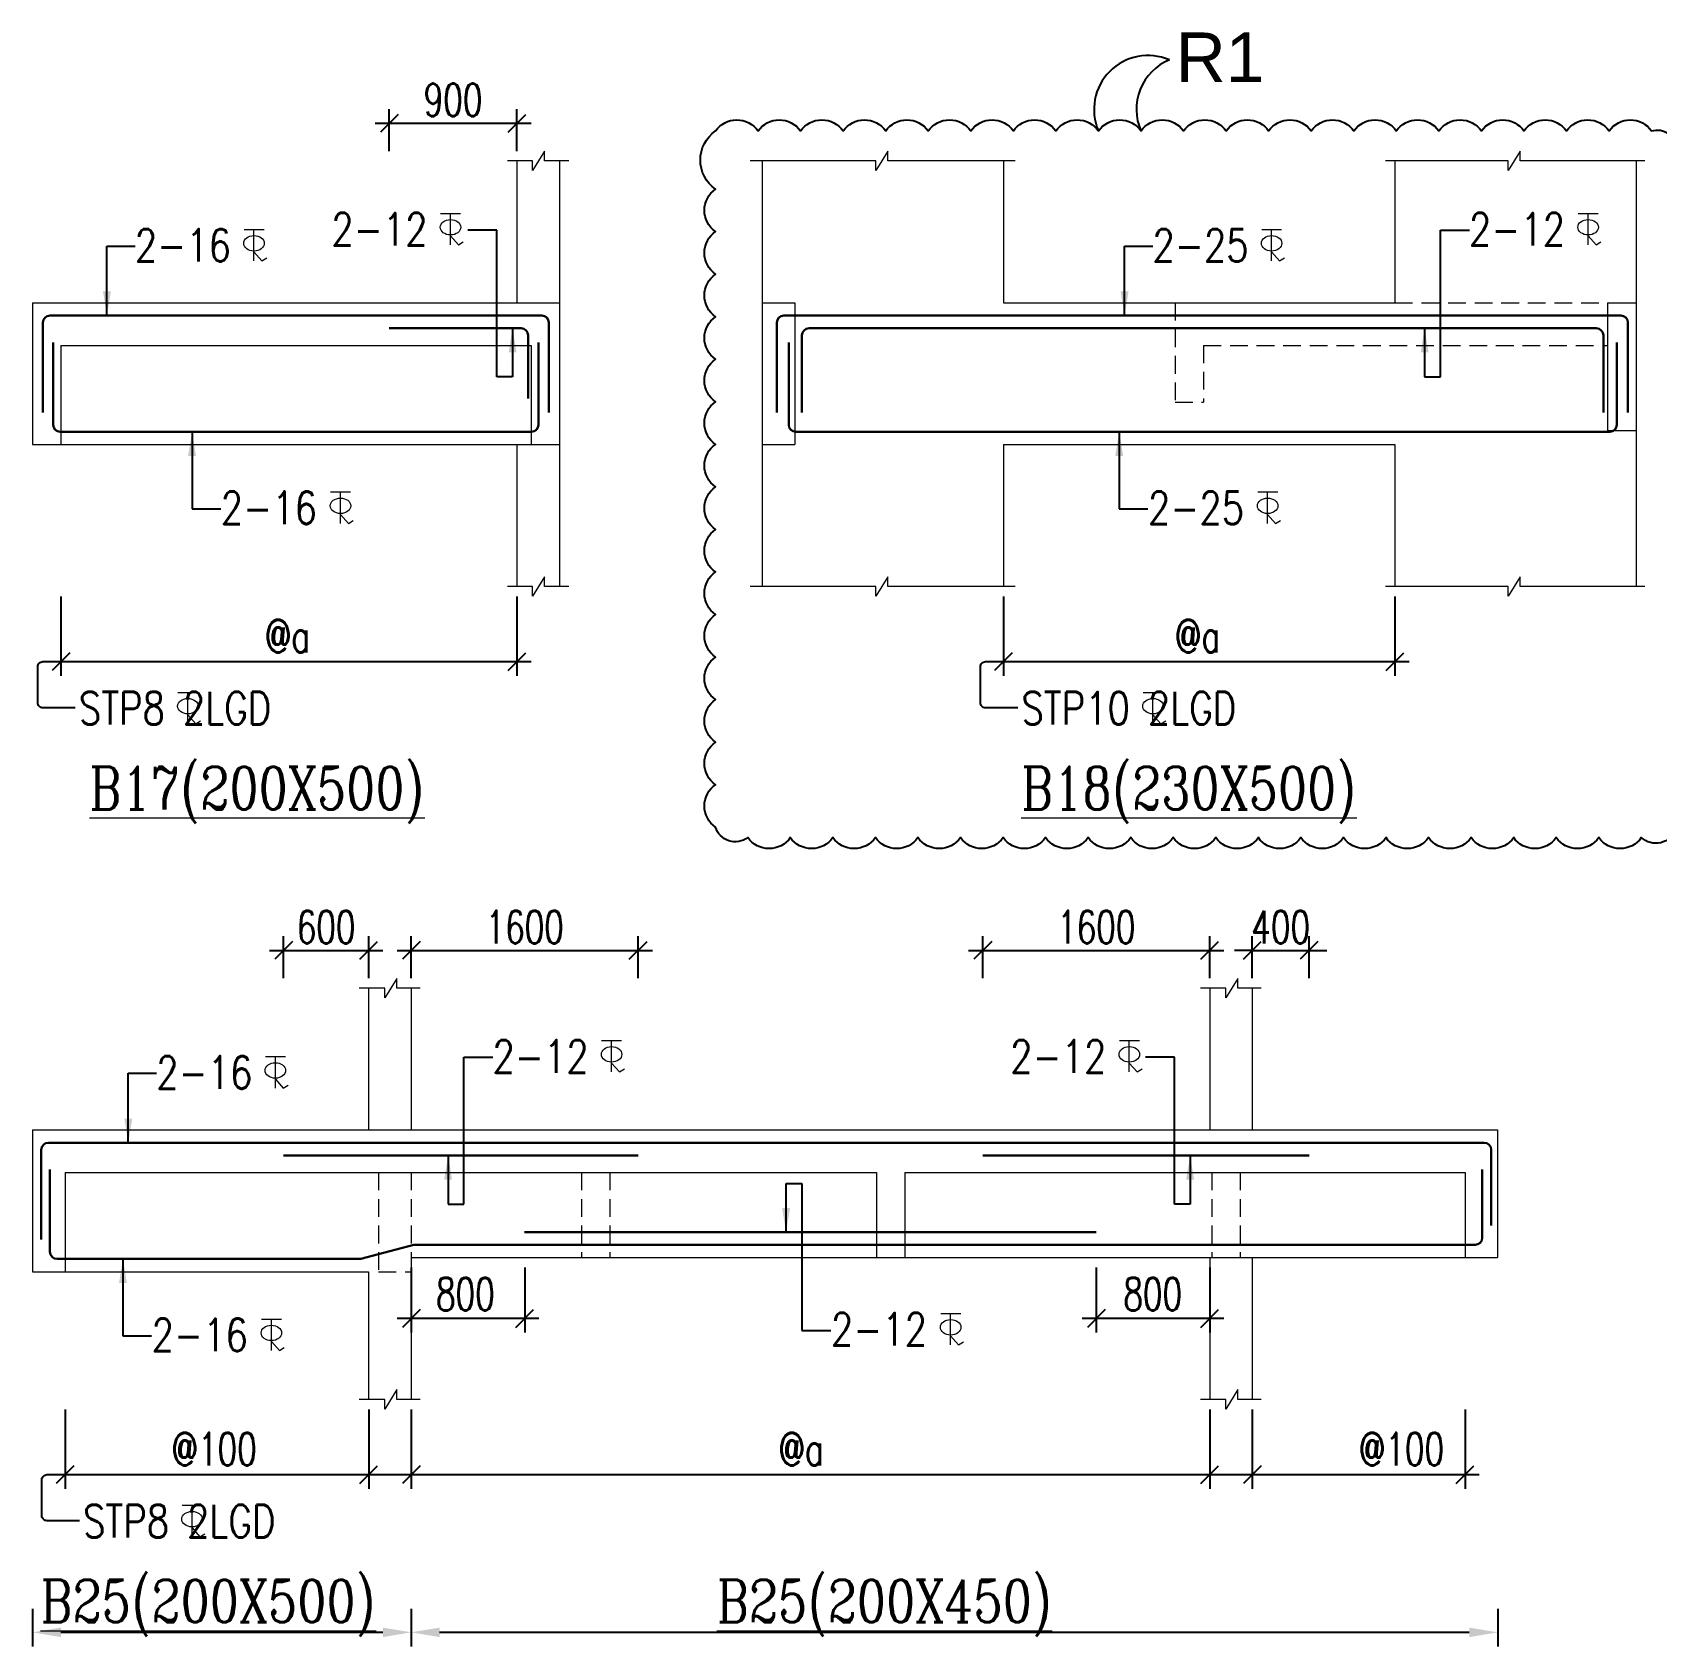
# Model space of a CAD drawing. Header units: millimetres. Extents: x 1255966 to 1543449, y 318653 to 465396.
# Drawn here: x 1480018 to 1491468, y 351954 to 363335 of the extents above; entities that cross this region are included whole.
import ezdxf

# ---------------------------------------------------------------- set-up
doc = ezdxf.new("R2010")
doc.units = ezdxf.units.MM
doc.header["$LTSCALE"] = 500
doc.header["$MEASUREMENT"] = 0
doc.header["$PDMODE"] = 34
doc.linetypes.add('HIDDEN', pattern=[0.375, 0.25, -0.125])
doc.layers.get('Defpoints').update_dxf_attribs({"lineweight": 0})
for name, color, linetype, lineweight in [('BEAM ELE', 2, 'Continuous', 15), ('DIM', 1, 'Continuous', 20), ('TAXT', 3, 'Continuous', 15), ('TEXT', 7, 'Continuous', 13), ('TEXT2', 3, 'Continuous', 15), ('TOWER AREA BEAM..', 3, 'Continuous', 20)]:
    doc.layers.add(name, color=color, linetype=linetype, lineweight=lineweight)
for name, color, linetype in [('CLOUD', 95, 'Continuous'), ('D', 10, 'Continuous'), ('ST DIM.', 1, 'Continuous'), ('STEEL', 1, 'Continuous')]:
    doc.layers.add(name, color=color, linetype=linetype)
doc.styles.add('2MM', font='romans.shx', dxfattribs={"width": 0.7})
doc.styles.add('3mm', font='arial.ttf')
doc.styles.add('BHTESHT$0$HSCC2', font='romanc.shx')
doc.styles.add('haider', font='romans.shx')
doc.dimstyles.new('SHUIB MOD.', dxfattribs={"dimtxt": 230, "dimasz": 130, "dimexe": 100, "dimexo": 70, "dimgap": 50, "dimtad": 2, "dimdec": 0, "dimzin": 4, "dimdsep": 46, "dimtxsty": '2MM', "dimblk": 'OBLIQUE', "dimcen": 0.09, "dimdle": 100, "dimclrd": 1, "dimclre": 1, "dimclrt": 3, "dimadec": 0, "dimazin": 0, "dimtfac": 1, "dimtdec": 0, "dimtix": 1, "dimtmove": 2, "dimatfit": 3, "dimfxl": 100, "dimtolj": 1, "dimlwd": -1, "dimarcsym": 0})

# ---------------------------------------------------------------- blocks, each defined once
blk = doc.blocks.new('_Oblique')
at = {"color": 0, "linetype": 'ByBlock', "lineweight": -2}
blk.add_line((-0.5, -0.5), (0.5, 0.5), dxfattribs=at)
blk = doc.blocks.new('A$C76682FD6')
at = {"layer": 'TEXT', "color": 3, "ltscale": 0.2}
for p, q in [((143, 219, -1), (2, 219, -1)), ((72, 0, -1), (72, 219, -1)), ((72, 63, -1), (128, 0, -1)), ((128, 0, -1), (162, 21))]:
    blk.add_line(p, q, dxfattribs=at)
blk.add_ellipse((72, 124, -1), major_axis=(72.3, 0), ratio=0.753223, dxfattribs=at)
blk = doc.blocks.new('*D136')
at = {"layer": 'Defpoints', "color": 0, "ltscale": 100, "transparency": 16777216}
for p in [(1480218, 359429, 6), (1483433, 359429, 6), (1483433, 358899)]:
    blk.add_point(p, dxfattribs=at)
at = {"layer": 'ST DIM.', "color": 1, "lineweight": -2, "ltscale": 100, "transparency": 16777216}
for p, q in [((1480218, 359359), (1480218, 358799)), ((1483433, 359359), (1483433, 358799))]:
    blk.add_line(p, q, dxfattribs=at)
at = {"layer": 'ST DIM.', "color": 1, "ltscale": 100, "transparency": 16777216}
blk.add_line((1480118, 358899), (1483533, 358899), dxfattribs=at)
at = {"layer": 'ST DIM.', "color": 1, "ltscale": 100, "transparency": 16777216, "xscale": 125, "yscale": 125, "zscale": 125, "rotation": 180}
blk.add_blockref('_Oblique', (1480218, 358899), dxfattribs=at)
at = {"layer": 'ST DIM.', "color": 1, "ltscale": 100, "transparency": 16777216, "xscale": 125, "yscale": 125, "zscale": 125}
blk.add_blockref('_Oblique', (1483433, 358899), dxfattribs=at)
at = {"layer": 'ST DIM.', "color": 3, "ltscale": 100, "transparency": 16777216, "insert": (1481815, 359079), "char_height": 230, "attachment_point": 5, "style": '2MM'}
blk.add_mtext('\\A1;@a', dxfattribs=at)
blk = doc.blocks.new('*D137')
at = {"layer": 'Defpoints', "color": 0, "ltscale": 100, "transparency": 16777216}
for p in [(1486863, 359429, 6), (1489623, 359429, 6), (1489623, 358899)]:
    blk.add_point(p, dxfattribs=at)
at = {"layer": 'ST DIM.', "color": 1, "lineweight": -2, "ltscale": 100, "transparency": 16777216}
for p, q in [((1486863, 359359), (1486863, 358799)), ((1489623, 359359), (1489623, 358799))]:
    blk.add_line(p, q, dxfattribs=at)
at = {"layer": 'ST DIM.', "color": 1, "ltscale": 100, "transparency": 16777216}
blk.add_line((1486763, 358899), (1489723, 358899), dxfattribs=at)
at = {"layer": 'ST DIM.', "color": 1, "ltscale": 100, "transparency": 16777216, "xscale": 125, "yscale": 125, "zscale": 125, "rotation": 180}
blk.add_blockref('_Oblique', (1486863, 358899), dxfattribs=at)
at = {"layer": 'ST DIM.', "color": 1, "ltscale": 100, "transparency": 16777216, "xscale": 125, "yscale": 125, "zscale": 125}
blk.add_blockref('_Oblique', (1489623, 358899), dxfattribs=at)
at = {"layer": 'ST DIM.', "color": 3, "ltscale": 100, "transparency": 16777216, "insert": (1488232, 359079), "char_height": 230, "attachment_point": 5, "style": '2MM'}
blk.add_mtext('\\A1;@a', dxfattribs=at)
blk = doc.blocks.new('*D139')
at = {"layer": 'Defpoints', "color": 0, "ltscale": 100, "transparency": 16777216}
for p in [(1482688, 353696, 6), (1488318, 353696, 6), (1488318, 353166)]:
    blk.add_point(p, dxfattribs=at)
at = {"layer": 'ST DIM.', "color": 1, "lineweight": -2, "ltscale": 100, "transparency": 16777216}
for p, q in [((1482688, 353626), (1482688, 353066)), ((1488318, 353626), (1488318, 353066))]:
    blk.add_line(p, q, dxfattribs=at)
at = {"layer": 'ST DIM.', "color": 1, "ltscale": 100, "transparency": 16777216}
blk.add_line((1482588, 353166), (1488418, 353166), dxfattribs=at)
at = {"layer": 'ST DIM.', "color": 1, "ltscale": 100, "transparency": 16777216, "xscale": 125, "yscale": 125, "zscale": 125, "rotation": 180}
blk.add_blockref('_Oblique', (1482688, 353166), dxfattribs=at)
at = {"layer": 'ST DIM.', "color": 1, "ltscale": 100, "transparency": 16777216, "xscale": 125, "yscale": 125, "zscale": 125}
blk.add_blockref('_Oblique', (1488318, 353166), dxfattribs=at)
at = {"layer": 'ST DIM.', "color": 3, "ltscale": 100, "transparency": 16777216, "insert": (1485437, 353346), "char_height": 230, "attachment_point": 5, "style": '2MM'}
blk.add_mtext('\\A1;@a', dxfattribs=at)
blk = doc.blocks.new('*D140')
at = {"layer": 'Defpoints', "color": 0, "ltscale": 100, "transparency": 16777216}
for p in [(1480247, 353696, 6), (1482388, 353696, 6), (1482388, 353166)]:
    blk.add_point(p, dxfattribs=at)
at = {"layer": 'ST DIM.', "color": 1, "lineweight": -2, "ltscale": 100, "transparency": 16777216}
for p, q in [((1480247, 353626), (1480247, 353066)), ((1482388, 353626), (1482388, 353066))]:
    blk.add_line(p, q, dxfattribs=at)
at = {"layer": 'ST DIM.', "color": 1, "ltscale": 100, "transparency": 16777216}
blk.add_line((1480147, 353166), (1482488, 353166), dxfattribs=at)
at = {"layer": 'ST DIM.', "color": 1, "ltscale": 100, "transparency": 16777216, "xscale": 125, "yscale": 125, "zscale": 125, "rotation": 180}
blk.add_blockref('_Oblique', (1480247, 353166), dxfattribs=at)
at = {"layer": 'ST DIM.', "color": 1, "ltscale": 100, "transparency": 16777216, "xscale": 125, "yscale": 125, "zscale": 125}
blk.add_blockref('_Oblique', (1482388, 353166), dxfattribs=at)
at = {"layer": 'ST DIM.', "color": 3, "ltscale": 100, "transparency": 16777216, "insert": (1481299, 353346), "char_height": 230, "attachment_point": 5, "style": '2MM'}
blk.add_mtext('\\A1;@100', dxfattribs=at)
blk = doc.blocks.new('*D181')
at = {"layer": 'Defpoints', "color": 0, "ltscale": 100, "transparency": 16777216}
for p in [(1482688, 354696), (1483488, 354696), (1482688, 354267)]:
    blk.add_point(p, dxfattribs=at)
at = {"layer": 'ST DIM.', "color": 1, "lineweight": -2, "ltscale": 100, "transparency": 16777216}
for p, q in [((1482688, 354626), (1482688, 354167)), ((1483488, 354626), (1483488, 354167))]:
    blk.add_line(p, q, dxfattribs=at)
at = {"layer": 'ST DIM.', "color": 1, "ltscale": 100, "transparency": 16777216}
blk.add_line((1483588, 354267), (1482588, 354267), dxfattribs=at)
at = {"layer": 'ST DIM.', "color": 1, "ltscale": 100, "transparency": 16777216, "xscale": 125, "yscale": 125, "zscale": 125, "rotation": 180}
blk.add_blockref('_Oblique', (1482688, 354267), dxfattribs=at)
at = {"layer": 'ST DIM.', "color": 1, "ltscale": 100, "transparency": 16777216, "xscale": 125, "yscale": 125, "zscale": 125}
blk.add_blockref('_Oblique', (1483488, 354267), dxfattribs=at)
at = {"layer": 'ST DIM.', "color": 3, "ltscale": 100, "transparency": 16777216, "insert": (1483070, 354439), "char_height": 230, "attachment_point": 5, "style": '2MM'}
blk.add_mtext('\\A1;800', dxfattribs=at)
blk = doc.blocks.new('*D182')
at = {"layer": 'Defpoints', "color": 0, "ltscale": 100, "transparency": 16777216}
for p in [(1487518, 354696), (1488318, 354696), (1487518, 354267)]:
    blk.add_point(p, dxfattribs=at)
at = {"layer": 'ST DIM.', "color": 1, "lineweight": -2, "ltscale": 100, "transparency": 16777216}
for p, q in [((1487518, 354626), (1487518, 354167)), ((1488318, 354626), (1488318, 354167))]:
    blk.add_line(p, q, dxfattribs=at)
at = {"layer": 'ST DIM.', "color": 1, "ltscale": 100, "transparency": 16777216}
blk.add_line((1488418, 354267), (1487418, 354267), dxfattribs=at)
at = {"layer": 'ST DIM.', "color": 1, "ltscale": 100, "transparency": 16777216, "xscale": 125, "yscale": 125, "zscale": 125, "rotation": 180}
blk.add_blockref('_Oblique', (1487518, 354267), dxfattribs=at)
at = {"layer": 'ST DIM.', "color": 1, "ltscale": 100, "transparency": 16777216, "xscale": 125, "yscale": 125, "zscale": 125}
blk.add_blockref('_Oblique', (1488318, 354267), dxfattribs=at)
at = {"layer": 'ST DIM.', "color": 3, "ltscale": 100, "transparency": 16777216, "insert": (1487916, 354439), "char_height": 230, "attachment_point": 5, "style": '2MM'}
blk.add_mtext('\\A1;800', dxfattribs=at)
blk = doc.blocks.new('*D201')
at = {"layer": 'Defpoints', "color": 0, "ltscale": 100, "transparency": 16777216}
for p in [(1482388, 356862), (1481788, 356596), (1482388, 356596)]:
    blk.add_point(p, dxfattribs=at)
at = {"layer": 'ST DIM.', "color": 1, "lineweight": -2, "ltscale": 100, "transparency": 16777216}
for p, q in [((1481788, 356666), (1481788, 356962)), ((1482388, 356666), (1482388, 356962))]:
    blk.add_line(p, q, dxfattribs=at)
at = {"layer": 'ST DIM.', "color": 1, "ltscale": 100, "transparency": 16777216}
blk.add_line((1481688, 356862), (1482488, 356862), dxfattribs=at)
at = {"layer": 'ST DIM.', "color": 1, "ltscale": 100, "transparency": 16777216, "xscale": 125, "yscale": 125, "zscale": 125, "rotation": 180}
blk.add_blockref('_Oblique', (1481788, 356862), dxfattribs=at)
at = {"layer": 'ST DIM.', "color": 1, "ltscale": 100, "transparency": 16777216, "xscale": 125, "yscale": 125, "zscale": 125}
blk.add_blockref('_Oblique', (1482388, 356862), dxfattribs=at)
at = {"layer": 'ST DIM.', "color": 3, "ltscale": 100, "transparency": 16777216, "insert": (1482088, 357027), "char_height": 230, "attachment_point": 5, "style": '2MM'}
blk.add_mtext('\\A1;600', dxfattribs=at)
blk = doc.blocks.new('*D199')
at = {"layer": 'Defpoints', "color": 0, "ltscale": 100, "transparency": 16777216}
for p in [(1484288, 356862), (1482688, 356596), (1484288, 356596)]:
    blk.add_point(p, dxfattribs=at)
at = {"layer": 'ST DIM.', "color": 1, "lineweight": -2, "ltscale": 100, "transparency": 16777216}
for p, q in [((1482688, 356666), (1482688, 356962)), ((1484288, 356666), (1484288, 356962))]:
    blk.add_line(p, q, dxfattribs=at)
at = {"layer": 'ST DIM.', "color": 1, "ltscale": 100, "transparency": 16777216}
blk.add_line((1482588, 356862), (1484388, 356862), dxfattribs=at)
at = {"layer": 'ST DIM.', "color": 1, "ltscale": 100, "transparency": 16777216, "xscale": 125, "yscale": 125, "zscale": 125, "rotation": 180}
blk.add_blockref('_Oblique', (1482688, 356862), dxfattribs=at)
at = {"layer": 'ST DIM.', "color": 1, "ltscale": 100, "transparency": 16777216, "xscale": 125, "yscale": 125, "zscale": 125}
blk.add_blockref('_Oblique', (1484288, 356862), dxfattribs=at)
at = {"layer": 'ST DIM.', "color": 3, "ltscale": 100, "transparency": 16777216, "insert": (1483488, 357027), "char_height": 230, "attachment_point": 5, "style": '2MM'}
blk.add_mtext('\\A1;1600', dxfattribs=at)
blk = doc.blocks.new('*D200')
at = {"layer": 'Defpoints', "color": 0, "ltscale": 100, "transparency": 16777216}
for p in [(1488318, 356862), (1486718, 356596), (1488318, 356596)]:
    blk.add_point(p, dxfattribs=at)
at = {"layer": 'ST DIM.', "color": 1, "lineweight": -2, "ltscale": 100, "transparency": 16777216}
for p, q in [((1486718, 356666), (1486718, 356962)), ((1488318, 356666), (1488318, 356962))]:
    blk.add_line(p, q, dxfattribs=at)
at = {"layer": 'ST DIM.', "color": 1, "ltscale": 100, "transparency": 16777216}
blk.add_line((1486618, 356862), (1488418, 356862), dxfattribs=at)
at = {"layer": 'ST DIM.', "color": 1, "ltscale": 100, "transparency": 16777216, "xscale": 125, "yscale": 125, "zscale": 125, "rotation": 180}
blk.add_blockref('_Oblique', (1486718, 356862), dxfattribs=at)
at = {"layer": 'ST DIM.', "color": 1, "ltscale": 100, "transparency": 16777216, "xscale": 125, "yscale": 125, "zscale": 125}
blk.add_blockref('_Oblique', (1488318, 356862), dxfattribs=at)
at = {"layer": 'ST DIM.', "color": 3, "ltscale": 100, "transparency": 16777216, "insert": (1487518, 357027), "char_height": 230, "attachment_point": 5, "style": '2MM'}
blk.add_mtext('\\A1;1600', dxfattribs=at)
blk = doc.blocks.new('*D235')
at = {"layer": 'Defpoints', "color": 0, "ltscale": 100, "transparency": 16777216}
for p in [(1482688, 352289, 6), (1490348, 352289, 6), (1490348, 352054)]:
    blk.add_point(p, dxfattribs=at)
at = {"layer": 'ST DIM.', "color": 1, "lineweight": -2, "ltscale": 100, "transparency": 16777216}
for p, q in [((1482688, 352219), (1482688, 351954)), ((1490348, 352219), (1490348, 351954))]:
    blk.add_line(p, q, dxfattribs=at)
at = {"layer": 'ST DIM.', "color": 1, "ltscale": 100, "transparency": 16777216}
blk.add_line((1482888, 352054), (1490148, 352054), dxfattribs=at)
for points in [[(1482888, 352087), (1482888, 352020), (1482688, 352054)], [(1490148, 352087), (1490148, 352020), (1490348, 352054)]]:
    blk.add_solid(points, dxfattribs=at)
blk = doc.blocks.new('*D236')
at = {"layer": 'Defpoints', "color": 0, "ltscale": 100, "transparency": 16777216}
for p in [(1480018, 352289, 6), (1482688, 352289, 6), (1482688, 352054)]:
    blk.add_point(p, dxfattribs=at)
at = {"layer": 'ST DIM.', "color": 1, "lineweight": -2, "ltscale": 100, "transparency": 16777216}
for p, q in [((1480018, 352219), (1480018, 351954)), ((1482688, 352219), (1482688, 351954))]:
    blk.add_line(p, q, dxfattribs=at)
at = {"layer": 'ST DIM.', "color": 1, "ltscale": 100, "transparency": 16777216}
blk.add_line((1480218, 352054), (1482488, 352054), dxfattribs=at)
for points in [[(1480218, 352087), (1480218, 352020), (1480018, 352054)], [(1482488, 352087), (1482488, 352020), (1482688, 352054)]]:
    blk.add_solid(points, dxfattribs=at)
blk = doc.blocks.new('*D237')
at = {"layer": 'Defpoints', "color": 0, "ltscale": 100, "transparency": 16777216}
for p in [(1488618, 353696, 6), (1490118, 353696, 6), (1490118, 353166)]:
    blk.add_point(p, dxfattribs=at)
at = {"layer": 'ST DIM.', "color": 1, "lineweight": -2, "ltscale": 100, "transparency": 16777216}
for p, q in [((1488618, 353626), (1488618, 353066)), ((1490118, 353626), (1490118, 353066))]:
    blk.add_line(p, q, dxfattribs=at)
at = {"layer": 'ST DIM.', "color": 1, "ltscale": 100, "transparency": 16777216}
blk.add_line((1488518, 353166), (1490218, 353166), dxfattribs=at)
at = {"layer": 'ST DIM.', "color": 1, "ltscale": 100, "transparency": 16777216, "xscale": 125, "yscale": 125, "zscale": 125, "rotation": 180}
blk.add_blockref('_Oblique', (1488618, 353166), dxfattribs=at)
at = {"layer": 'ST DIM.', "color": 1, "ltscale": 100, "transparency": 16777216, "xscale": 125, "yscale": 125, "zscale": 125}
blk.add_blockref('_Oblique', (1490118, 353166), dxfattribs=at)
at = {"layer": 'ST DIM.', "color": 3, "ltscale": 100, "transparency": 16777216, "insert": (1489670, 353346), "char_height": 230, "attachment_point": 5, "style": '2MM'}
blk.add_mtext('\\A1;@100', dxfattribs=at)
blk = doc.blocks.new('*D451')
at = {"layer": 'Defpoints', "color": 0, "ltscale": 100, "transparency": 16777216}
for p in [(1483433, 362695), (1482533, 362429), (1483433, 362429)]:
    blk.add_point(p, dxfattribs=at)
at = {"layer": 'ST DIM.', "color": 1, "lineweight": -2, "ltscale": 100, "transparency": 16777216}
for p, q in [((1482533, 362499), (1482533, 362795)), ((1483433, 362499), (1483433, 362795))]:
    blk.add_line(p, q, dxfattribs=at)
at = {"layer": 'ST DIM.', "color": 1, "ltscale": 100, "transparency": 16777216}
blk.add_line((1482433, 362695), (1483533, 362695), dxfattribs=at)
at = {"layer": 'ST DIM.', "color": 1, "ltscale": 100, "transparency": 16777216, "xscale": 125, "yscale": 125, "zscale": 125, "rotation": 180}
blk.add_blockref('_Oblique', (1482533, 362695), dxfattribs=at)
at = {"layer": 'ST DIM.', "color": 1, "ltscale": 100, "transparency": 16777216, "xscale": 125, "yscale": 125, "zscale": 125}
blk.add_blockref('_Oblique', (1483433, 362695), dxfattribs=at)
at = {"layer": 'ST DIM.', "color": 3, "ltscale": 100, "transparency": 16777216, "insert": (1482983, 362860), "char_height": 230, "attachment_point": 5, "style": '2MM'}
blk.add_mtext('\\A1;900', dxfattribs=at)
blk = doc.blocks.new('*D459')
at = {"layer": 'Defpoints', "color": 0, "ltscale": 100, "transparency": 16777216}
for p in [(1489018, 356862), (1488618, 356596), (1489018, 356596)]:
    blk.add_point(p, dxfattribs=at)
at = {"layer": 'ST DIM.', "color": 1, "lineweight": -2, "ltscale": 100, "transparency": 16777216}
for p, q in [((1488618, 356666), (1488618, 356962)), ((1489018, 356666), (1489018, 356962))]:
    blk.add_line(p, q, dxfattribs=at)
at = {"layer": 'ST DIM.', "color": 1, "ltscale": 100, "transparency": 16777216}
for p, q in [((1488618, 356862), (1488493, 356862)), ((1488618, 356862), (1489018, 356862)), ((1489018, 356862), (1489143, 356862))]:
    blk.add_line(p, q, dxfattribs=at)
at = {"layer": 'ST DIM.', "color": 1, "ltscale": 100, "transparency": 16777216, "xscale": 125, "yscale": 125, "zscale": 125}
blk.add_blockref('_Oblique', (1488618, 356862), dxfattribs=at)
at = {"layer": 'ST DIM.', "color": 1, "ltscale": 100, "transparency": 16777216, "xscale": 125, "yscale": 125, "zscale": 125, "rotation": 180}
blk.add_blockref('_Oblique', (1489018, 356862), dxfattribs=at)
at = {"layer": 'ST DIM.', "color": 3, "ltscale": 100, "transparency": 16777216, "insert": (1488818, 357027), "char_height": 230, "attachment_point": 5, "style": '2MM'}
blk.add_mtext('\\A1;400', dxfattribs=at)

msp = doc.modelspace()

# ---------------------------------------------------------------- linework, layer by layer
at = {"layer": 'BEAM ELE', "color": 3}
for points in [[(1483799.3, 362429), (1483628.2, 362429), (1483628.2, 362497.7), (1483543.6, 362361), (1483543.6, 362429), (1483367.1, 362429)], [(1486946.4, 362429), (1486048.7, 362429), (1486048.7, 362497.7), (1485964.1, 362361), (1485964.1, 362429), (1485078.2, 362429)], [(1491386, 362429), (1490506.2, 362429), (1490506.2, 362497.7), (1490421.6, 362361), (1490421.6, 362429), (1489557.2, 362429)], [(1483799.3, 359429), (1483628.2, 359429), (1483628.2, 359497.7), (1483543.6, 359361), (1483543.6, 359429), (1483367.1, 359429)], [(1486946.4, 359429), (1486048.7, 359429), (1486048.7, 359497.7), (1485964.1, 359361), (1485964.1, 359429), (1485078.2, 359429)], [(1491386, 359429), (1490506.2, 359429), (1490506.2, 359497.7), (1490421.6, 359361), (1490421.6, 359429), (1489557.2, 359429)], [(1482750.3, 356596.5), (1482586.6, 356596.5), (1482586.6, 356665.1), (1482502, 356528.5), (1482502, 356596.5), (1482321.6, 356596.5)], [(1488680.3, 356596.5), (1488516.6, 356596.5), (1488516.6, 356665.1), (1488432, 356528.5), (1488432, 356596.5), (1488251.6, 356596.5)], [(1482750.3, 353696.5), (1482586.6, 353696.5), (1482586.6, 353765.1), (1482502, 353628.5), (1482502, 353696.5), (1482321.6, 353696.5)], [(1488680.3, 353696.5), (1488516.6, 353696.5), (1488516.6, 353765.1), (1488432, 353628.5), (1488432, 353696.5), (1488251.6, 353696.5)]]:
    msp.add_lwpolyline(points, dxfattribs=at)
at = {"layer": 'CLOUD', "color": 1}
msp.add_lwpolyline([(1491605.7, 357713.2, -0.5205671), (1491360.6, 357658.3, -0.5205671), (1491060.6, 357658.3, -0.5205671), (1490760.6, 357658.3, -0.5205671), (1490460.6, 357658.3, -0.5205671), (1490160.6, 357658.3, -0.5205671), (1489860.6, 357658.3, -0.5205671), (1489560.6, 357658.3, -0.5205671), (1489260.6, 357658.3, -0.5205671), (1488960.6, 357658.3, -0.5205671), (1488660.6, 357658.3, -0.5205671), (1488360.6, 357658.3, -0.5205671), (1488060.6, 357658.3, -0.5205671), (1487760.6, 357658.3, -0.5205671), (1487460.6, 357658.3, -0.5205671), (1487160.6, 357658.3, -0.5205671), (1486860.6, 357658.3, -0.5205671), (1486560.6, 357658.3, -0.5205671), (1486260.6, 357658.3, -0.5205671), (1485960.6, 357658.3, -0.5205671), (1485660.6, 357658.3, -0.5205671), (1485360.6, 357658.3, -0.5205671), (1485060.6, 357658.3, -0.5205671), (1484833.2, 357730.9, -0.5205671), (1484833.2, 358030.9, -0.5205671), (1484833.2, 358330.9, -0.5205671), (1484833.2, 358630.9, -0.5205671), (1484833.2, 358930.9, -0.5205671), (1484833.2, 359230.9, -0.5205671), (1484833.2, 359530.9, -0.5205671), (1484833.2, 359830.9, -0.5205671), (1484833.2, 360130.9, -0.5205671), (1484833.2, 360430.9, -0.5205671), (1484833.2, 360730.9, -0.5205671), (1484833.2, 361030.9, -0.5205671), (1484833.2, 361330.9, -0.5205671), (1484833.2, 361630.9, -0.5205671), (1484833.2, 361930.9, -0.5205671), (1484833.2, 362230.9, -0.5205671), (1484833.2, 362640.7, -0.5205671), (1485133.2, 362640.7, -0.5205671), (1485433.2, 362640.7, -0.5205671), (1485733.2, 362640.7, -0.5205671), (1486033.2, 362640.7, -0.5205671), (1486333.2, 362640.7, -0.5205671), (1486633.2, 362640.7, -0.5205671), (1486933.2, 362640.7, -0.5205671), (1487233.2, 362640.7, -0.5205671), (1487533.2, 362640.7, -0.5205671), (1487833.2, 362640.7, -0.5205671), (1488133.2, 362640.7, -0.5205671), (1488433.2, 362640.7, -0.5205671), (1488733.2, 362640.7, -0.5205671), (1489033.2, 362640.7, -0.5205671), (1489333.2, 362640.7, -0.5205671), (1489633.2, 362640.7, -0.5205671), (1489933.2, 362640.7, -0.5205671), (1490233.2, 362640.7, -0.5205671), (1490533.2, 362640.7, -0.5205671), (1490833.2, 362640.7, -0.5205671), (1491133.2, 362640.7, -0.5205671), (1491433.2, 362640.7, -0.5205671), (1491605.7, 362513.2, -0.5205671)], format="xyb", dxfattribs=at)
at = {"layer": 'CLOUD', "color": 1, "ltscale": 10}
for centre, radius, start, end in [((1487882.1, 362792.3), 380.4, 66.60145, 203.48553), ((1488176, 362794.1), 375.6, 112.36271, 204.10067)]:
    msp.add_arc(centre, radius, start, end, dxfattribs=at)
at = {"layer": 'ST DIM.'}
for points, elevation in [([(1480318.9, 358573.4), (1480090.6, 358573.4, -0.4142136), (1480054.8, 358609.2), (1480054.8, 358862.7, -0.4142136), (1480090.6, 358898.5), (1480217.7, 358898.5)], -601194.1), ([(1486964.6, 358573.4), (1486736.2, 358573.4, -0.4142136), (1486700.5, 358609.2), (1486700.5, 358862.7, -0.4142136), (1486736.2, 358898.5), (1486863.3, 358898.5)], -2.7), ([(1480348.1, 352840.8), (1480119.7, 352840.8, -0.4142136), (1480083.9, 352876.6), (1480083.9, 353130.2, -0.4142136), (1480119.7, 353165.9), (1488968.1, 353165.9)], -6.3)]:
    msp.add_lwpolyline(points, format="xyb", dxfattribs=dict(at, elevation=elevation))
at = {"layer": 'STEEL', "color": 4, "lineweight": 30, "ltscale": 10}
for p, q in [((1480091.6, 360655.3, -186.5), (1480091.6, 361289, -186.5)), ((1480141.6, 361339, -140.7), (1483607.8, 361339, -1281856.1)), ((1483657.8, 360655.3, -186.5), (1483657.8, 361289, -186.5)), ((1485265.9, 360655.3, -186.5), (1485265.9, 361289, -186.5)), ((1485315.9, 361339, -140.7), (1491216.4, 361339, -2346141.3)), ((1491266.2, 360655.3, -186.5), (1491266.2, 361289, -186.5)), ((1480163.8, 360569, -599978), (1480163.8, 361150.1, -599978)), ((1483462.6, 361249, -2143560), (1482532.7, 361249, -2493888.8)), ((1483512.6, 360755.3, -186.5), (1483512.6, 361199, -186.5)), ((1483585.6, 360569, -599978), (1483585.6, 361150.1, -599978)), ((1485349.5, 360569, -599978), (1485349.5, 361150.1, -599978)), ((1485442.7, 360655.3, -186.5), (1485442.7, 361199, -186.5)), ((1485492.7, 361249, -70447.1), (1491043.3, 361249, -2277316.3)), ((1491093.3, 360655.3, -186.5), (1491093.3, 361199, -186.5)), ((1491188.1, 360569, -599978), (1491188.1, 361150.1, -599978)), ((1480213.8, 360519, -599942.4), (1483535.6, 360519, -1826933.4)), ((1485399.5, 360519, -599942.4), (1491138.1, 360519, -2883032.6)), ((1480079.7, 354822.8, -186.5), (1480079.7, 355456.5, -186.5)), ((1480129.7, 355506.5, -140.7), (1490253.2, 355506.5, -2346141.3)), ((1481787.7, 355416.5, 258216.1), (1484287.7, 355416.5, -29549)), ((1486717.7, 355416.5, -266016.9), (1489017.7, 355416.5, -412796.1)), ((1490303, 354922.8, -186.5), (1490303, 355456.5, -186.5)), ((1480140.8, 354736.5, -599978), (1480140.8, 355317.5, -599978)), ((1490239.5, 354836.5, -599978), (1490239.5, 355317.5, -599978)), ((1483487.7, 354876.5, -2068947.1), (1487517.7, 354876.5, -2285945.5)), ((1482332.3, 354686.5, -1100008.7), (1482706.7, 354786.5, -1156738.8)), ((1482706.7, 354786.5, -1156738.8), (1490189.5, 354786.5, -2883032.6)), ((1480190.8, 354686.5, -599942.4), (1482332.3, 354686.5, -1100008.7))]:
    msp.add_line(p, q, dxfattribs=at)
for centre, start, end in [((1480141.6, 361289, -186.5), 90, 180), ((1483607.8, 361289, -186.5), 0, 90), ((1485315.9, 361289, -186.5), 90, 180), ((1491216.2, 361289, -186.5), 0, 90), ((1483462.6, 361199, -186.5), 0, 90), ((1485492.7, 361199, -186.5), 90, 180), ((1491043.3, 361199, -186.5), 0, 90), ((1480213.8, 360569, -599978), 180, 270), ((1483535.6, 360569, -599978), 270, 0), ((1485399.5, 360569, -599978), 180, 270), ((1491138.1, 360569, -599978), 270, 0), ((1480129.7, 355456.5, -186.5), 90, 180), ((1490253, 355456.5, -186.5), 0, 90), ((1480190.8, 354736.5, -599978), 180, 270), ((1490189.5, 354836.5, -599978), 270, 0)]:
    msp.add_arc(centre, 50, start, end, dxfattribs=at)
at = {"layer": 'TOWER AREA BEAM..'}
for p, q in [((1483432.7, 362429), (1483432.7, 361429)), ((1483732.7, 362429), (1483732.7, 359429)), ((1485163.3, 362429), (1485163.3, 359429)), ((1486863.3, 362429), (1486863.3, 361429)), ((1489623.3, 362429), (1489623.3, 361429)), ((1491323.3, 362429), (1491323.3, 361429)), ((1480017.7, 361429), (1480017.7, 360429)), ((1480017.7, 361429), (1483732.7, 361429)), ((1485163.3, 361429), (1485393.3, 361429)), ((1485393.3, 361429), (1485393.3, 360429)), ((1486863.3, 361429), (1489623.3, 361429)), ((1491123.3, 361429, 0), (1491123.3, 360529, 0)), ((1491123.3, 361429), (1491323.3, 361429)), ((1491323.3, 361429), (1491323.3, 359429)), ((1480217.7, 361129), (1480217.7, 360429)), ((1480217.7, 361129), (1483532.7, 361129)), ((1483532.7, 361129), (1483532.7, 360429)), ((1491123.3, 360529), (1491323.3, 360529)), ((1480017.7, 360429), (1483732.7, 360429)), ((1483432.7, 360429), (1483432.7, 359429)), ((1485163.3, 360429), (1485393.3, 360429)), ((1486863.3, 360429), (1486863.3, 359429)), ((1486863.3, 360429), (1489623.3, 360429)), ((1489623.3, 360429), (1489623.3, 359429)), ((1482387.7, 356596.5), (1482387.7, 355596.5)), ((1482687.7, 356596.5), (1482687.7, 355596.5)), ((1488317.7, 356596.5), (1488317.7, 355596.5)), ((1488617.7, 356596.5), (1488617.7, 355596.5)), ((1480017.7, 355596.5), (1480017.7, 354596.5)), ((1480017.7, 355596.5), (1490347.7, 355596.5)), ((1490347.7, 355596.5), (1490347.7, 354696.5)), ((1480247.7, 355296.5), (1480247.7, 354596.5)), ((1480247.7, 355296.5), (1485967.7, 355296.5)), ((1485967.7, 355296.5), (1485967.7, 354696.5)), ((1486167.7, 355296.5), (1486167.7, 354696.5)), ((1486167.7, 355296.5), (1490117.7, 355296.5)), ((1490117.7, 355296.5), (1490117.7, 354696.5)), ((1482687.7, 354696.5), (1482687.7, 353696.5)), ((1482687.7, 354696.5), (1490347.7, 354696.5)), ((1488317.7, 354696.5), (1488317.7, 353696.5)), ((1488617.7, 354696.5), (1488617.7, 353696.5)), ((1480017.7, 354596.5), (1482387.7, 354596.5)), ((1482387.7, 354596.5), (1482387.7, 353696.5))]:
    msp.add_line(p, q, dxfattribs=at)
at = {"layer": 'TOWER AREA BEAM..', "linetype": 'HIDDEN'}
for p, q in [((1488073.3, 361429), (1488073.3, 360729)), ((1489623.3, 361429), (1491123.3, 361429)), ((1488273.3, 361129), (1488273.3, 360729)), ((1488273.3, 361129), (1491123.3, 361129)), ((1488073.3, 360729), (1488273.3, 360729)), ((1482457.7, 355296.5), (1482457.7, 354596.5)), ((1482688.5, 355296.5), (1482688.5, 354696.5)), ((1483887.7, 355296.5), (1483887.7, 354696.5)), ((1484087.7, 355296.5), (1484087.7, 354696.5)), ((1488332.7, 355296.5, 2461691.2), (1488332.7, 354696.5, 2461691.2)), ((1488532.7, 355296.5, 2461691.2), (1488532.7, 354696.5, 2461691.2)), ((1482457.7, 354596.5), (1482683.9, 354596.5))]:
    msp.add_line(p, q, dxfattribs=at)

# ---------------------------------------------------------------- block references
at = {"layer": 'DIM', "lineweight": 0}
for p in [(1482892.9, 361837.8, 1869101.5), (1490913.3, 361837.8, 2666046.6), (1481507.3, 361724.6, -22512), (1488681.9, 361724.6, -22512), (1482117.3, 359873.7, -599957.5), (1488654.1, 359873.7, -599957.5), (1481041.4, 358460.7, -601193.6), (1487845.7, 358460.7, -2.2), (1484028.6, 356005.2, 4415954.8), (1487678.7, 356005.2, 4415954.8), (1481657.9, 355892, -22512), (1486419.2, 354080.7, 2227283.3), (1481630.1, 354041.2, -599957.5), (1481070.5, 352728.1, -5.7)]:
    msp.add_blockref('A$C76682FD6', p, dxfattribs=at)

# ---------------------------------------------------------------- texts
at = {"layer": 'CLOUD', "color": 1, "linetype": 'Continuous', "style": '3mm'}
msp.add_text('R1', height=350, dxfattribs=at).set_placement((1488077.9, 362985.2, 0))
at = {"layer": 'TAXT', "style": 'BHTESHT$0$HSCC2', "width": 0.8}
for s, p in [('%%UB17(200X500)', (1480418.8, 357857.2, 574755.3)), ('%%UB18(230X500)', (1486988.3, 357857.2, 1175946.7)), ('%%UB25(200X500)', (1480074.1, 352124.6, 1175943.1)), ('%%UB25(200X450)', (1484842.2, 352124.6, 1175943.1))]:
    msp.add_text(s, height=300, dxfattribs=at).set_placement(p)
at = {"layer": 'TEXT2', "color": 3, "style": 'haider', "width": 0.8}
for s, p in [('2-12', (1482124.9, 361832.6, 1869100.7)), ('2-12', (1490145.3, 361832.6, 2666045.8)), ('2-16', (1480739.2, 361719.4, -22512.8)), ('2-25', (1487913.9, 361719.4, -22512.8)), ('2-16', (1481345, 359868.5, 1197983.4)), ('2-25', (1487881.8, 359868.5, 1197983.4)), ('STP8 2LGD', (1480344.7, 358455.5, -601194.4)), ('STP10 2LGD', (1486990.4, 358455.5, -3)), ('2-12', (1483260.6, 356000, 4415954)), ('2-12', (1486910.7, 356000, 4415954)), ('2-16', (1480889.9, 355886.8, -22512.8)), ('2-12', (1485646.8, 354075.6, 4025224.2)), ('2-16', (1480857.8, 354036, 1197983.4)), ('STP8 2LGD', (1480373.9, 352722.9, -6.5))]:
    msp.add_text(s, height=230, dxfattribs=at).set_placement(p)

# ---------------------------------------------------------------- dimensions: what is measured, and where the dimension line sits
at = {"layer": 'ST DIM.', "ltscale": 100}
for base, p1, p2, picture, middle in [((1483432.7, 362694.9), (1482532.7, 362429), (1483432.7, 362429), '*D451', (1482982.7, 362859.9)), ((1482387.7, 356862.4), (1481787.7, 356596.5), (1482387.7, 356596.5), '*D201', (1482087.7, 357027.4)), ((1484287.7, 356862.4), (1482687.7, 356596.5), (1484287.7, 356596.5), '*D199', (1483487.7, 357027.4)), ((1488317.7, 356862.4), (1486717.7, 356596.5), (1488317.7, 356596.5), '*D200', (1487517.7, 357027.4)), ((1489017.7, 356862.4), (1488617.7, 356596.5), (1489017.7, 356596.5), '*D459', (1488817.7, 357027.4))]:
    dim = msp.add_linear_dim(base=base, p1=p1, p2=p2, dimstyle='SHUIB MOD.', override={"dimasz": 125}, dxfattribs=at)
    dim.commit()
    dim.dimension.update_dxf_attribs({"geometry": picture, "text_midpoint": middle})
for base, p1, p2, text, override, picture, middle in [((1483432.7, 358898.5, -601197.7), (1480217.7, 359429, -601191.4), (1483432.7, 359429, -601191.4), '@a', {"dimasz": 125}, '*D136', (1481815.1, 359079, -601197.7)), ((1489623.3, 358898.5, -6.3), (1486863.3, 359429), (1489623.3, 359429), '@a', {"dimasz": 125}, '*D137', (1488232, 359079, -6.3)), ((1482387.7, 353165.9, -6.3), (1480246.8, 353696.5), (1482387.7, 353696.5), '@100', {"dimasz": 125}, '*D140', (1481299.3, 353346.4, -6.3)), ((1488317.7, 353165.9, -6.3), (1482687.7, 353696.5), (1488317.7, 353696.5), '@a', {"dimasz": 125}, '*D139', (1485436.5, 353346.4, -6.3)), ((1490117.7, 353165.9), (1488617.7, 353696.5, 6.3), (1490117.7, 353696.5, 6.3), '@100', {"dimasz": 125}, '*D237', (1489670.1, 353346.4)), ((1482687.7, 352053.7, -6.3), (1480017.7, 352288.8), (1482687.7, 352288.8), ' ', {"dimasz": 200, "dimsah": 1}, '*D236', (1481474, 352234.2, -6.3)), ((1490347.7, 352053.7, -6.3), (1482687.7, 352288.8), (1490347.7, 352288.8), ' ', {"dimasz": 200, "dimsah": 1}, '*D235', (1486711.8, 352234.2, -6.3))]:
    dim = msp.add_linear_dim(base=base, p1=p1, p2=p2, text=text, dimstyle='SHUIB MOD.', override=override, dxfattribs=at)
    dim.commit()
    dim.dimension.update_dxf_attribs({"geometry": picture, "text_midpoint": middle, "dimtype": 160})
for base, p1, p2, picture, middle in [((1482687.7, 354267.4), (1483487.7, 354696.5), (1482687.7, 354696.5), '*D181', (1483070.3, 354439.3)), ((1487517.7, 354267.4), (1488317.7, 354696.5), (1487517.7, 354696.5), '*D182', (1487915.8, 354439.3))]:
    dim = msp.add_linear_dim(base=base, p1=p1, p2=p2, dimstyle='SHUIB MOD.', override={"dimasz": 125}, dxfattribs=at)
    dim.commit()
    dim.dimension.update_dxf_attribs({"geometry": picture, "text_midpoint": middle, "dimtype": 160})

# ---------------------------------------------------------------- leaders
at = {"layer": 'D', "linetype": 'Continuous'}
for points in [[(1483402.5, 361249, -2593024.7), (1483402.5, 360906.7, -2593024.7), (1483291.3, 360906.7, -2593024.7), (1483291.3, 361942.2, -2593024.7), (1483086.8, 361942.2, -2593024.7)], [(1489832.9, 361249, -1796079.7), (1489832.9, 360906.7, -1796079.7), (1489944.1, 360906.7, -1796079.7), (1489944.1, 361942.2, -1796079.7), (1490148.6, 361942.2, -1796079.7)], [(1480542.6, 361339.1, -4484638.2), (1480542.6, 361829, -4484638.2), (1480742.5, 361829, -4484638.2)], [(1487717.2, 361339.1, -4484638.2), (1487717.2, 361829, -4484638.2), (1487917.2, 361829, -4484638.2)], [(1481142.6, 360519, -5062083.7), (1481142.6, 359976.3, -5062083.7), (1481344.6, 359976.3, -5062083.7)], [(1487679.4, 360519, -5062083.7), (1487679.4, 359976.3, -5062083.7), (1487881.4, 359976.3, -5062083.7)], [(1482948.2, 355416.5, -46171.5), (1482948.2, 355074.1, -46171.5), (1483059.4, 355074.1, -46171.5), (1483059.4, 356109.7, -46171.5), (1483263.9, 356109.7, -46171.5)], [(1488179.5, 355416.5, -46171.5), (1488179.5, 355074.1, -46171.5), (1488068.3, 355074.1, -46171.5), (1488068.3, 356109.7, -46171.5), (1487863.8, 356109.7, -46171.5)], [(1480693.2, 355506.5, -4484638.2), (1480693.2, 355996.5, -4484638.2), (1480893.2, 355996.5, -4484638.2)], [(1485330.8, 354876.5, -2234842.8), (1485330.8, 355218.9, -2234842.8), (1485442, 355218.9, -2234842.8), (1485442, 354183.3, -2234842.8), (1485646.4, 354183.3, -2234842.8)], [(1480655.4, 354686.5, -5062083.7), (1480655.4, 354143.7, -5062083.7), (1480857.4, 354143.7, -5062083.7)]]:
    msp.add_leader(points, dimstyle='SHUIB MOD.', override={"dimasz": 170, "dimtad": 0}, dxfattribs=at)

doc.saveas('drawing.dxf')
